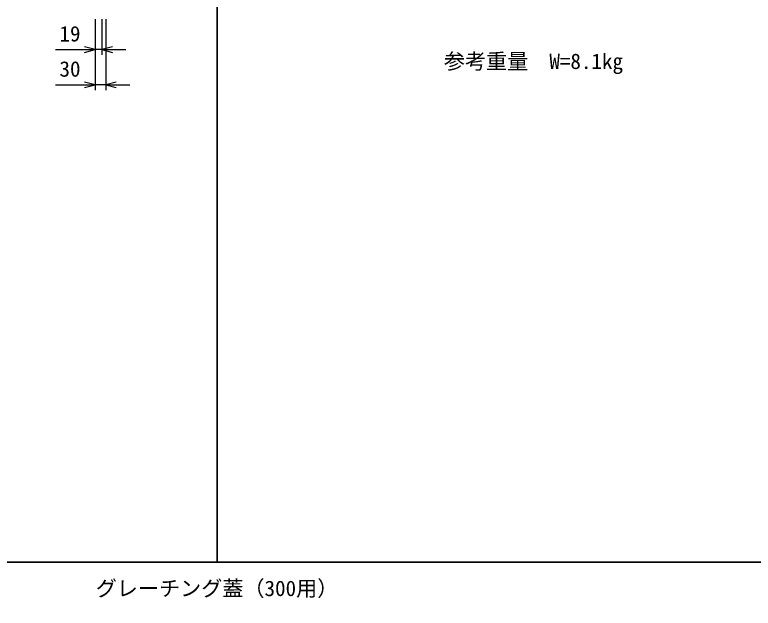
# Model space of a CAD drawing. Units: millimetres, scale not verified. Extents: x -25200 to 25200, y -8910 to 8910.
# Drawn here: x -16192 to -14092, y -1750 to -63 of the extents above; entities that cross this region are included whole.
import ezdxf
from ezdxf.enums import TextEntityAlignment as Align

# ---------------------------------------------------------------- set-up
doc = ezdxf.new("R2010")
doc.units = ezdxf.units.MM
doc.header["$LTSCALE"] = 30
doc.layers.add('0-0_DIM', color=7, linetype='Continuous', lineweight=25)
doc.layers.add('0-6_TXT', color=7, linetype='Continuous', lineweight=25)
doc.styles.add('ＭＳ ゴシック', font='')
doc.styles.get('ＭＳ ゴシック').set_extended_font_data('MS Gothic')

msp = doc.modelspace()

# ---------------------------------------------------------------- linework, layer by layer
at = {"layer": '0-0_DIM'}
for p, q in [((-15963.18, -75.31), (-15963.18, -276.9)), ((-15944.18, -75.31), (-15944.18, -176.9)), ((-15933.18, -75.31), (-15933.18, -276.9)), ((-16075.79, -161.9), (-15963.18, -161.9)), ((-15944.18, -161.9), (-15963.18, -161.9)), ((-15944.18, -161.9), (-15875.71, -161.9)), ((-16075.79, -261.9), (-15963.18, -261.9)), ((-15933.18, -261.9), (-15963.18, -261.9)), ((-15933.18, -261.9), (-15864.71, -261.9))]:
    msp.add_line(p, q, dxfattribs=at)
for points in [[(-15993.18, -169.94), (-15963.18, -161.9), (-15993.18, -153.86)], [(-15914.18, -153.86), (-15944.18, -161.9), (-15914.18, -169.94)], [(-15993.18, -269.94), (-15963.18, -261.9), (-15993.18, -253.86)], [(-15903.18, -253.86), (-15933.18, -261.9), (-15903.18, -269.94)]]:
    msp.add_lwpolyline(points, dxfattribs=at)
at = {"layer": '0-6_TXT'}
for points in [[(-17716.68, -1618.68), (-15616.68, -1618.68), (-15616.68, 1611.24), (-17716.68, 1611.24)], [(-15616.68, -1618.68), (-13516.68, -1618.68), (-13516.68, 1611.24), (-15616.68, 1611.24)], [(-17716.68, -1778.68), (-13516.68, -1778.68), (-13516.68, -1618.68), (-17716.68, -1618.68)]]:
    msp.add_lwpolyline(points, close=True, dxfattribs=at)

# ---------------------------------------------------------------- texts
at = {"layer": '0-0_DIM', "style": 'ＭＳ ゴシック'}
for s, p in [('19', (-16064.81, -151.9)), ('参考重量\u3000W=8.1kg', (-14971.68, -230.09)), ('30', (-16064.81, -251.9))]:
    msp.add_text(s, height=43.99, dxfattribs=at).set_placement(p, align=Align.BOTTOM_LEFT)
at = {"layer": '0-6_TXT', "style": 'ＭＳ ゴシック'}
msp.add_text('グレーチング蓋（300用）', height=43.99, dxfattribs=at).set_placement((-15961.68, -1728.68), align=Align.BOTTOM_LEFT)

doc.saveas('drawing.dxf')
